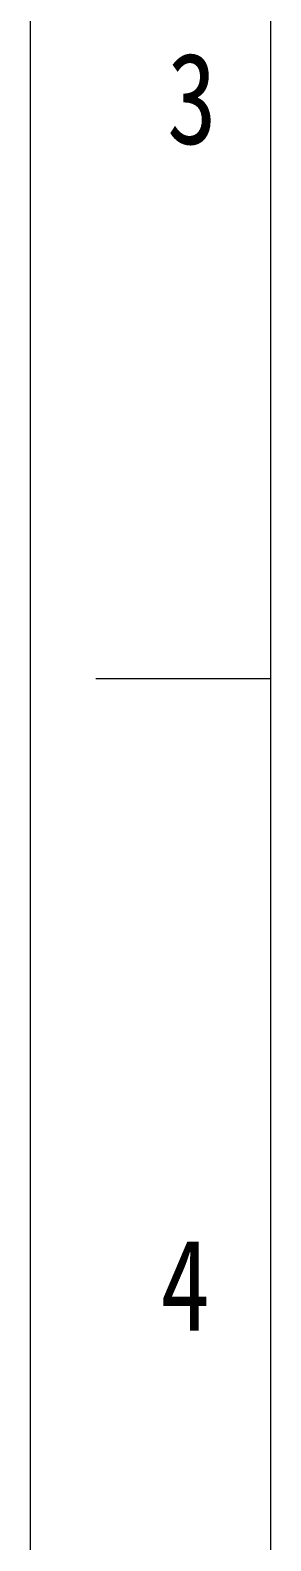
# Model space of a CAD drawing. Header units: inches. Extents: x 20229 to 21001, y -6726 to -5634.
# Drawn here: x 20229.3 to 20255.3, y -6142.9 to -5979.2 of the extents above; entities that cross this region are included whole.
import ezdxf

# ---------------------------------------------------------------- set-up
doc = ezdxf.new("R2010")
doc.units = ezdxf.units.IN
doc.header["$LTSCALE"] = 4.84
doc.header["$MEASUREMENT"] = 0
doc.layers.get('0').update_dxf_attribs({"linetype": 'CONTINUOUS', "lineweight": 13})
doc.styles.get("Standard").update_dxf_attribs({"font": 'txt', "width": 0.8})

msp = doc.modelspace()

# ---------------------------------------------------------------- linework, layer by layer
at = {"color": 7, "linetype": 'Continuous'}
for p, q in [((20229.28, -5633.52), (20229.28, -6725.51)), ((20255.28, -6049.51), (20236.38, -6049.51))]:
    msp.add_line(p, q, dxfattribs=at)
at = {"linetype": 'Continuous'}
msp.add_line((20255.28, -6699.51), (20255.28, -5659.51), dxfattribs=at)

# ---------------------------------------------------------------- texts
at = {"char_height": 9.91, "attachment_point": 5}
for s, insert in [('3', (20246.77, -5986.7)), ('4', (20246.03, -6115.15))]:
    msp.add_mtext_dynamic_manual_height_columns(s, width=50, gutter_width=12.5, heights=[0], dxfattribs=dict(at, insert=insert))

doc.saveas('drawing.dxf')
